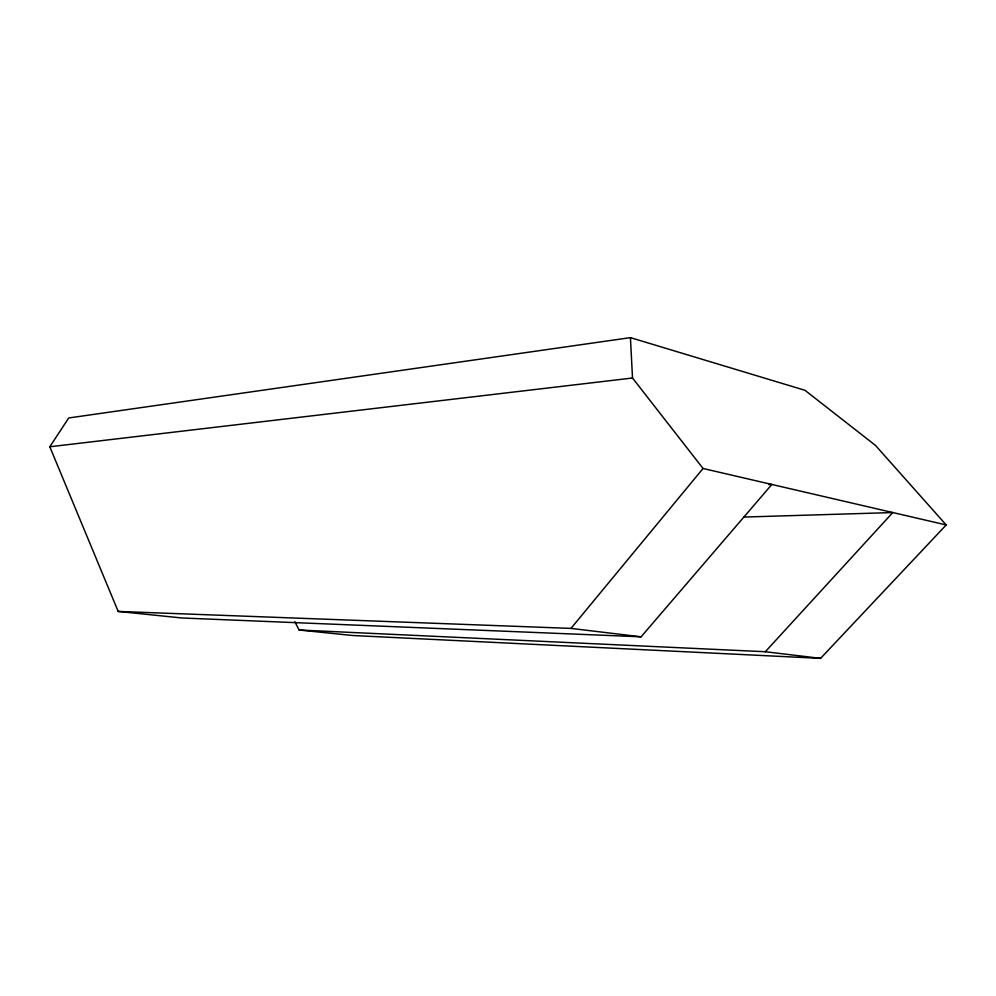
<?xml version="1.0" encoding="UTF-8"?>
<svg xmlns="http://www.w3.org/2000/svg" width="996" height="996" viewBox="0 0 996 996"><rect width="100%" height="100%" fill="white"/><g stroke="black" fill="none" stroke-linecap="round" stroke-linejoin="round"><path stroke-width="1.49" d="M768.75 484.616L771.85 484.467L641.1 636.818L182.056 617.993L118.175 611.432L49.8 446.768L68.724 417.971L630.431 337.632L805.017 390.32L875.534 445.461L946.2 524.954L820.58 658.368L352.771 635.51L299.061 630.007L294.878 621.728M118.175 611.432L570.969 628.401L703.052 468.481L946.2 524.954M299.061 630.007L765.314 651.733L892.777 512.554L743.701 517.073M49.8 446.768L632.51 378.019L703.052 468.481M570.969 628.401L641.1 636.818M765.314 651.733L820.58 658.368M630.431 337.632L632.51 378.019"/></g></svg>
